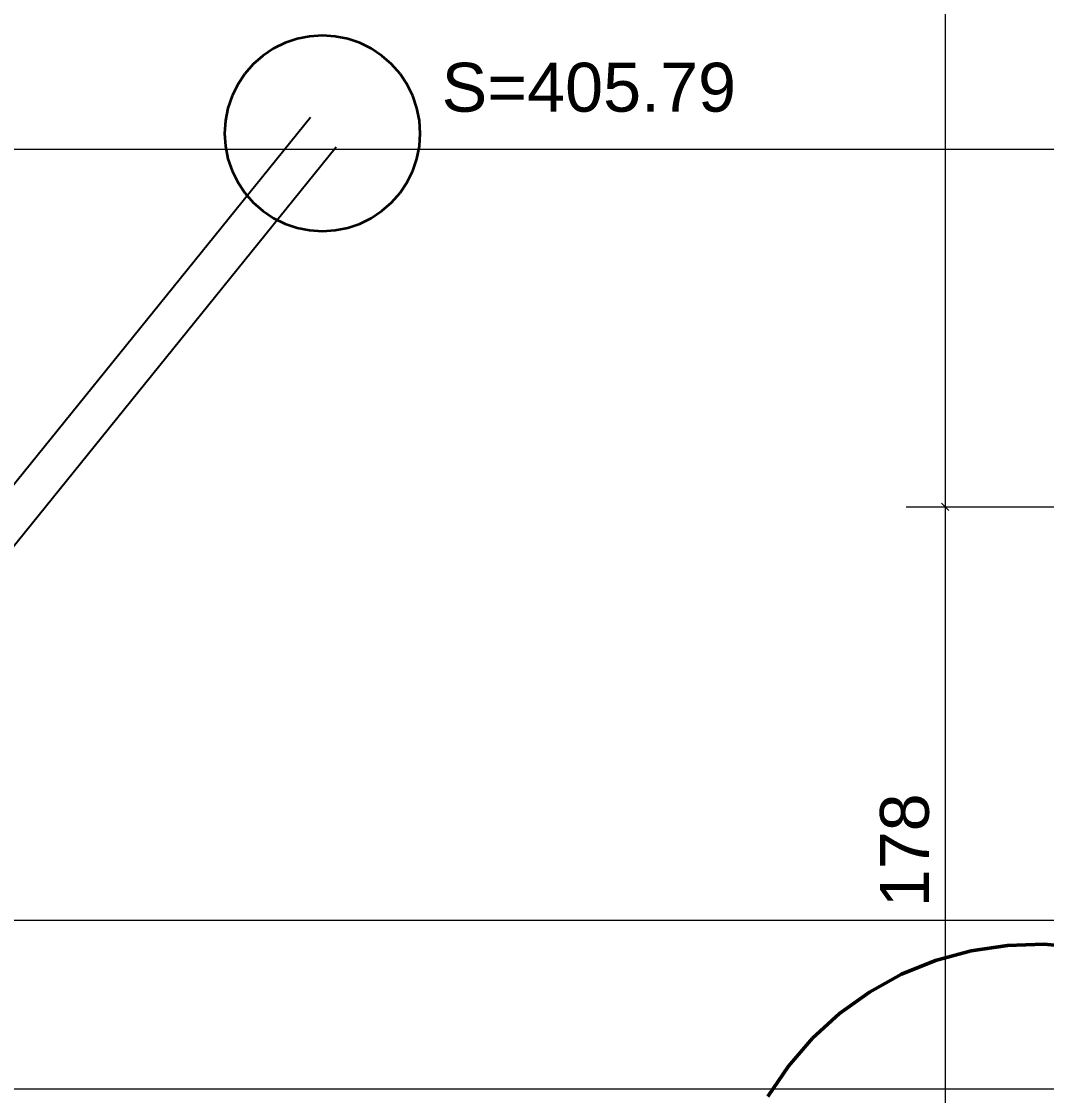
# Model space of a CAD drawing. Extents: x -1 to 1342, y -35 to 723.
# Drawn here: x 389.9 to 442.3, y 392.7 to 447.6 of the extents above; entities that cross this region are included whole.
import ezdxf
from ezdxf.lldxf.tags import DXFTag

# ---------------------------------------------------------------- set-up
doc = ezdxf.new("R2010")
doc.units = 0
doc.layers.get('0').update_dxf_attribs({"lineweight": 18})
for name, color, linetype, lineweight in [('-1._UG_3_- offene Fragen Neu', 7, 'Continuous', 25), ('-1._UG_3_027 Oberhalb Neu', 7, 'Continuous', 25), ('-1._UG_3_035 Decken Neu', 7, 'Continuous', 25)]:
    doc.layers.add(name, color=color, linetype=linetype, lineweight=lineweight)
for name, color, linetype, lineweight, true_color in [('H_Erdsondenbohrung', 7, 'Continuous', 35, 0xff6600), ('H_Sole_RL', 7, 'Nova_107-A0SKLQJ9LL', 25, 0xaf5f5f), ('H_Sole_VL', 7, 'Continuous', 25, 0x6d3636), ('S_Schmutzwasser-A0SKLQJALL', 7, 'Continuous', 18, 0xcc6600), ('X_Mass', 7, 'Continuous', 18, 0x0080ff)]:
    doc.layers.add(name, color=color, linetype=linetype, lineweight=lineweight, true_color=true_color)
doc.styles.get("Standard").update_dxf_attribs({"font": 'arial.ttf'})
tags = doc.linetypes.add('Nova_107-A0SKLQJ9LL', pattern=[12, 4, -4, 4]).pattern_tags.tags
tags[8:9] = [DXFTag(74, 4), DXFTag(75, 0), DXFTag(340, '0'), DXFTag(46, 0.0), DXFTag(50, 0.0), DXFTag(44, 0.0), DXFTag(45, 0.0)]
tags[6:7] = [DXFTag(74, 4), DXFTag(75, 0), DXFTag(340, '0'), DXFTag(46, 0.0), DXFTag(50, 0.0), DXFTag(44, 0.0), DXFTag(45, 0.0)]
tags[4:5] = [DXFTag(74, 4), DXFTag(75, 0), DXFTag(340, '0'), DXFTag(46, 0.0), DXFTag(50, 0.0), DXFTag(44, 0.0), DXFTag(45, 0.0)]
tags = doc.linetypes.add('Strichpunkt 3_1_1mm Achsen', pattern=[0.005, 0.003, -0.001, 0, -0.001]).pattern_tags.tags
tags[10:11] = [DXFTag(74, 4), DXFTag(75, 0), DXFTag(340, '0'), DXFTag(46, 1.0), DXFTag(50, 0.0), DXFTag(44, 0.0), DXFTag(45, 0.0)]
tags[8:9] = [DXFTag(74, 4), DXFTag(75, 0), DXFTag(340, '0'), DXFTag(46, 1.0), DXFTag(50, 0.0), DXFTag(44, 0.0), DXFTag(45, 0.0)]
tags[6:7] = [DXFTag(74, 4), DXFTag(75, 0), DXFTag(340, '0'), DXFTag(46, 1.0), DXFTag(50, 0.0), DXFTag(44, 0.0), DXFTag(45, 0.0)]
tags[4:5] = [DXFTag(74, 4), DXFTag(75, 0), DXFTag(340, '0'), DXFTag(46, 1.0), DXFTag(50, 0.0), DXFTag(44, 0.0), DXFTag(45, 0.0)]
tags = doc.linetypes.add('Strichpunkt 6_2_2mm Schnitt', pattern=[0.5, 0.3, -0.1, 0, -0.1]).pattern_tags.tags
tags[10:11] = [DXFTag(74, 4), DXFTag(75, 0), DXFTag(340, '0'), DXFTag(46, 1.0), DXFTag(50, 0.0), DXFTag(44, 0.0), DXFTag(45, 0.0)]
tags[8:9] = [DXFTag(74, 4), DXFTag(75, 0), DXFTag(340, '0'), DXFTag(46, 1.0), DXFTag(50, 0.0), DXFTag(44, 0.0), DXFTag(45, 0.0)]
tags[6:7] = [DXFTag(74, 4), DXFTag(75, 0), DXFTag(340, '0'), DXFTag(46, 1.0), DXFTag(50, 0.0), DXFTag(44, 0.0), DXFTag(45, 0.0)]
tags[4:5] = [DXFTag(74, 4), DXFTag(75, 0), DXFTag(340, '0'), DXFTag(46, 1.0), DXFTag(50, 0.0), DXFTag(44, 0.0), DXFTag(45, 0.0)]

# ---------------------------------------------------------------- blocks, each defined once
blk = doc.blocks.new('Referenz-A0SKLQJBLL', base_point=(90.892, 84.228))
at = {"layer": 'H_Erdsondenbohrung', "linetype": 'Continuous', "ltscale": 0.35}
for p, q in [((403.395, 446.481), (402.808, 446.191)), ((404.014, 446.691), (403.395, 446.481)), ((404.655, 446.818), (404.014, 446.691)), ((405.308, 446.861), (404.655, 446.818)), ((405.961, 446.818), (405.308, 446.861)), ((406.602, 446.691), (405.961, 446.818)), ((407.221, 446.481), (406.602, 446.691)), ((407.808, 446.191), (407.221, 446.481)), ((402.264, 445.828), (401.772, 445.397)), ((402.808, 446.191), (402.264, 445.828)), ((408.352, 445.828), (407.808, 446.191)), ((408.843, 445.397), (408.352, 445.828)), ((401.772, 445.397), (401.341, 444.905)), ((409.275, 444.905), (408.843, 445.397)), ((401.341, 444.905), (400.978, 444.361)), ((409.638, 444.361), (409.275, 444.905)), ((400.978, 444.361), (400.689, 443.775)), ((409.927, 443.775), (409.638, 444.361)), ((400.689, 443.775), (400.478, 443.155)), ((410.138, 443.155), (409.927, 443.775)), ((400.478, 443.155), (400.351, 442.514)), ((410.265, 442.514), (410.138, 443.155)), ((400.351, 442.514), (400.308, 441.861)), ((410.308, 441.861), (410.265, 442.514)), ((400.308, 441.861), (400.351, 441.209)), ((410.265, 441.209), (410.308, 441.861)), ((400.351, 441.209), (400.478, 440.567)), ((410.138, 440.567), (410.265, 441.209)), ((400.478, 440.567), (400.689, 439.948)), ((409.927, 439.948), (410.138, 440.567)), ((400.689, 439.948), (400.978, 439.361)), ((409.638, 439.361), (409.927, 439.948)), ((400.978, 439.361), (401.341, 438.817)), ((409.275, 438.817), (409.638, 439.361)), ((401.341, 438.817), (401.772, 438.326)), ((408.843, 438.326), (409.275, 438.817)), ((401.772, 438.326), (402.264, 437.895)), ((408.352, 437.895), (408.843, 438.326)), ((402.264, 437.895), (402.808, 437.531)), ((407.808, 437.531), (408.352, 437.895)), ((402.808, 437.531), (403.395, 437.242)), ((403.395, 437.242), (404.014, 437.032)), ((404.014, 437.032), (404.655, 436.904)), ((405.961, 436.904), (406.602, 437.032)), ((406.602, 437.032), (407.221, 437.242)), ((407.221, 437.242), (407.808, 437.531)), ((404.655, 436.904), (405.308, 436.861)), ((405.308, 436.861), (405.961, 436.904))]:
    blk.add_line(p, q, dxfattribs=at)
at = {"layer": 'H_Sole_RL', "linetype": 'Nova_107-A0SKLQJ9LL', "lineweight": -2, "ltscale": 0.25}
blk.add_line((406.015, 441.154), (356.871, 380.353), dxfattribs=at)
at = {"layer": 'H_Sole_VL', "linetype": 'Continuous', "lineweight": -2, "ltscale": 0.25}
blk.add_line((354.871, 381.088), (404.691, 442.685), dxfattribs=at)
at = {"layer": 'S_Schmutzwasser-A0SKLQJALL', "color": 1, "linetype": 'Continuous', "ltscale": 0.18, "true_color": 0xff0000, "insert": (411.403, 445.469), "char_height": 2.5, "attachment_point": 1}
blk.add_mtext('{\\fArial;S=405.79}', dxfattribs=at)
blk = doc.blocks.new('Maß-A0SKLQPTLL', base_point=(433.808, 293.584))
at = {"color": 0, "linetype": 'ByBlock', "lineweight": -2, "ltscale": 0.18}
for p, q in [((437.141, 481.028), (437.141, 293.775)), ((435.141, 422.772), (467.035, 422.772)), ((437.332, 422.581), (436.95, 422.963))]:
    blk.add_line(p, q, dxfattribs=at)
at = {"color": 0, "linetype": 'ByBlock', "lineweight": -2, "ltscale": 0.18, "insert": (433.808, 402.298), "char_height": 2.5, "attachment_point": 1, "rotation": 90}
blk.add_mtext('{\\fArial;178}', dxfattribs=at)
blk = doc.blocks.new('Referenz-A0SKLQRXLL', base_point=(5, 5))
at = {"layer": '-1._UG_3_- offene Fragen Neu', "color": 0, "linetype": 'Continuous', "lineweight": 50, "ltscale": 250}
for p, q in [((440.327, 400.354), (438.469, 400.077)), ((442.205, 400.41), (440.327, 400.354)), ((444.076, 400.243), (442.205, 400.41)), ((438.469, 400.077), (436.656, 399.582)), ((436.656, 399.582), (434.915, 398.876)), ((434.915, 398.876), (433.27, 397.969)), ((433.27, 397.969), (431.744, 396.874)), ((431.744, 396.874), (430.358, 395.605)), ((430.358, 395.605), (429.131, 394.182)), ((429.131, 394.182), (428.082, 392.624))]:
    blk.add_line(p, q, dxfattribs=at)
at = {"layer": '-1._UG_3_027 Oberhalb Neu', "color": 0, "linetype": 'Strichpunkt 6_2_2mm Schnitt', "lineweight": 13, "ltscale": 16.9}
for p, q in [((721.341, 441.028), (284.841, 441.028)), ((721.541, 401.628), (151.441, 401.628))]:
    blk.add_line(p, q, dxfattribs=at)
at = {"layer": '-1._UG_3_035 Decken Neu', "color": 0, "linetype": 'Strichpunkt 3_1_1mm Achsen', "lineweight": 13, "ltscale": 2197}
blk.add_line((203.841, 393.028), (506.641, 393.028), dxfattribs=at)

msp = doc.modelspace()

# ---------------------------------------------------------------- block references
at = {"color": 8, "lineweight": 25, "ltscale": 0.25, "true_color": 0x808080}
msp.add_blockref('Referenz-A0SKLQRXLL', (5, 5), dxfattribs=at)
at = {"color": 9, "lineweight": 25, "ltscale": 0.25, "true_color": 0xc0c0c0}
msp.add_blockref('Referenz-A0SKLQJBLL', (90.892, 84.228), dxfattribs=at)
at = {"layer": 'X_Mass', "ltscale": 0.18}
msp.add_blockref('Maß-A0SKLQPTLL', (433.808, 293.584), dxfattribs=at)

doc.saveas('drawing.dxf')
